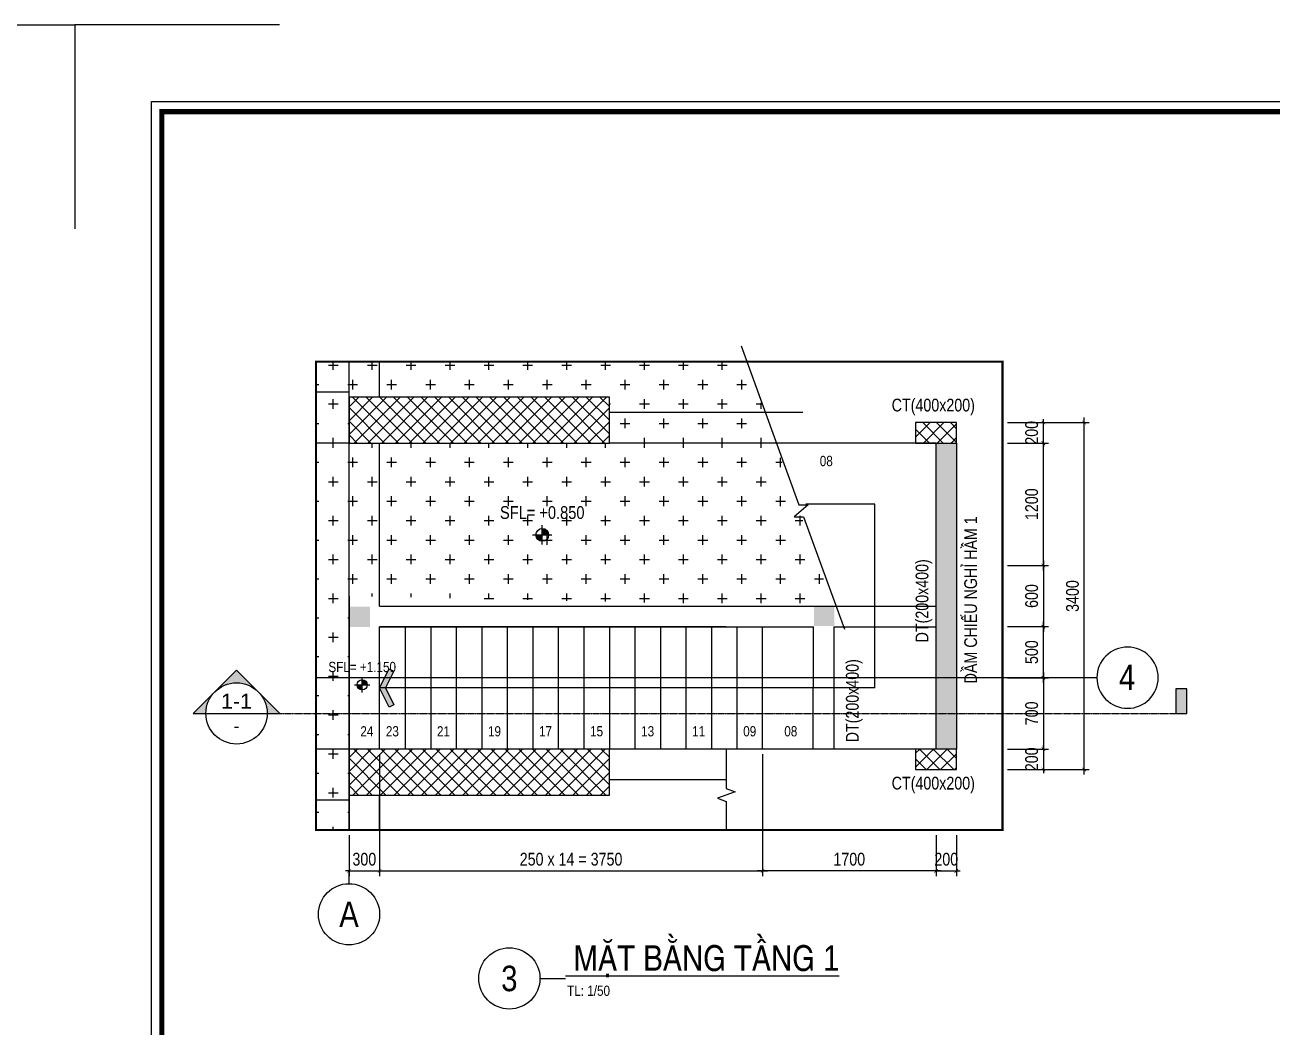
# Model space of a CAD drawing. Header units: millimetres. Extents: x 379264 to 1158416, y -283062 to 356890.
# Drawn here: x 735440 to 747655, y -11275 to -1452 of the extents above; entities that cross this region are included whole.
import ezdxf
from ezdxf.enums import TextEntityAlignment as Align

# ---------------------------------------------------------------- set-up
doc = ezdxf.new("R2010")
doc.units = ezdxf.units.MM
for name, pattern in [('BLOCK A - CHI TIET THANG 3$0$$0$HIDDEN', [0.375, 0.25, -0.125]), ('BLOCK A - CHI TIET THANG 3$0$HIDDEN', [0.375, 0.25, -0.125]), ('CENTER', [2, 1.25, -0.25, 0.25, -0.25]), ('CHG_XX_Damsan_Ham 2$0$CHG_XX_Damsan_Ham 2$0$HIDDEN', [0.375, 0.25, -0.125]), ('HIDDEN', [9.525, 6.35, -3.175])]:
    doc.linetypes.add(name, pattern=pattern)
for name, color, linetype in [('01PM. TEXT A', 3, 'Continuous'), ('02PM. TEXT B', 4, 'Continuous'), ('03PM. TEXT C', 1, 'Continuous'), ('04PM. THIN', 7, 'Continuous'), ('05PM. FRAME', 4, 'Continuous'), ('06PM. HIDDEN', 4, 'HIDDEN'), ('07PM. WACO', 6, 'Continuous'), ('11PM. DIM', 2, 'Continuous'), ('12PM. GRID', 8, 'CENTER'), ('13PM. HATCH', 8, 'Continuous'), ('BLOCK A - CHI TIET THANG 3$0$Ky hieu Truc', 1, 'Continuous'), ('BLOCK A - CHI TIET THANG 3$0$Number Step', 94, 'Continuous'), ('MB_Cot tang 1$0$Concrete Line', 6, 'Continuous')]:
    doc.layers.add(name, color=color, linetype=linetype)
doc.layers.add('CHG_XX_Damsan_Ham 2$0$CHG_XX_Damsan_Ham 2$0$DMo', color=9, linetype='CHG_XX_Damsan_Ham 2$0$CHG_XX_Damsan_Ham 2$0$HIDDEN', lineweight=9)
doc.layers.add('COT', color=5, linetype='Continuous', lineweight=13)
doc.styles.add('[PMDC2013]STYLE', font='arial.ttf', dxfattribs={"width": 0.8})
doc.styles.add('BLOCK A - CHI TIET THANG 3$0$$0$Title Block Bold', font='VHELVEB_0.TTF')
doc.styles.add('BLOCK A - CHI TIET THANG 3$0$VNI-HelveC', font='VHELVCN_0.TTF')
doc.styles.add('BLOCK A - CHI TIET THANG 3$0$VNI-HelveCB', font='VHELVCB_0.TTF')
doc.dimstyles.new('BLOCK A - CHI TIET THANG 1$0$Dim 50 (A1-A2)', dxfattribs={"dimscale": 50, "dimtxt": 2.5, "dimasz": 0.7, "dimexe": 1, "dimexo": 1, "dimgap": 1, "dimtad": 1, "dimdec": 0, "dimzin": 12, "dimdsep": 46, "dimtxsty": '[PMDC2013]STYLE', "dimblk": 'ARCHTICK', "dimcen": 0, "dimdle": 1, "dimclrd": 2, "dimclre": 2, "dimclrt": 4, "dimadec": 0, "dimazin": 0, "dimtfac": 1, "dimtdec": 0, "dimtix": 1, "dimtmove": 2, "dimatfit": 3, "dimldrblk": 'ARCHTICK', "dimfxl": 1, "dimtolj": 1, "dimtzin": 0, "dimarcsym": 0})
pattern_1 = [(45, (722313.935, -21550.71), (-67.35192, 67.35192), []), (135, (722313.935, -21550.71), (-67.35192, -67.35192), [])]

# ---------------------------------------------------------------- blocks, each defined once
blk = doc.blocks.new('CHG_XX_Khung ten')
blk.add_lwpolyline([(15, 579), (826, 579), (826, 15), (15, 15)], close=True)
at = {"color": 4, "linetype": 'Continuous', "const_width": 1}
blk.add_lwpolyline([(17, 577), (824, 577), (824, 17), (17, 17)], close=True, dxfattribs=at)
at = {"layer": 'Defpoints', "color": 1, "ltscale": 2}
for points in [[(40.06, 594), (0, 594), (0, 554)], [(800.94, 594), (841, 594), (841, 554)]]:
    blk.add_lwpolyline(points, dxfattribs=at)
blk = doc.blocks.new('MB Ham 2$0$Arrow 60')
at = {"linetype": 'ByBlock', "lineweight": -2}
h = blk.add_hatch(color=0, dxfattribs=at)
h.paths.add_polyline_path([(1.88, 0.94), (1.65, 1.38), (0, 0.56), (-1.65, 1.38), (-1.88, 0.94), (0, 0)], flags=17)
h.paths.add_polyline_path([(1.65, 1.38), (1.88, 0.94), (0, 0), (-1.88, 0.94), (-1.65, 1.38), (0, 0.56)])
blk.add_hatch(color=0, dxfattribs=at).paths.add_polyline_path([(1.65, 1.38), (1.88, 0.94), (0, 0), (-1.88, 0.94), (-1.65, 1.38), (0, 0.56)])
at = {"color": 0, "linetype": 'ByBlock', "lineweight": -2}
blk.add_lwpolyline([(1.65, 1.38), (1.88, 0.94), (0, 0), (-1.88, 0.94), (-1.65, 1.38), (0, 0.56)], close=True, dxfattribs=at)
blk = doc.blocks.new('*U582')
at = {"layer": '13PM. HATCH'}
h = blk.add_hatch(dxfattribs=at)
h.set_pattern_fill('ANSI37', color=256, scale=30, style=0)
h.set_pattern_definition([(45, (2050, -350), (-67.352, 67.352), []), (135, (2050, -350), (-67.352, -67.352), [])])
h.paths.add_polyline_path([(-250, 50), (-250, -400), (2300, -400), (2300, 50)])
at = {"layer": '07PM. WACO'}
blk.add_lwpolyline([(-250, 50), (-250, -400), (2300, -400), (2300, 50)], close=True, dxfattribs=at)
blk = doc.blocks.new('*U583')
at = {"layer": '13PM. HATCH'}
h = blk.add_hatch(dxfattribs=at)
h.set_pattern_fill('ANSI37', color=256, scale=30, style=0)
h.set_pattern_definition([(45, (2050, -150), (-67.352, 67.352), []), (135, (2050, -150), (-67.352, -67.352), [])])
h.paths.add_polyline_path([(-250, 150), (-250, -300), (2300, -300), (2300, 150)])
at = {"layer": '07PM. WACO'}
blk.add_lwpolyline([(-250, 150), (-250, -300), (2300, -300), (2300, 150)], close=True, dxfattribs=at)
blk = doc.blocks.new('BLOCK A - CHI TIET THANG 3$0$HTT-Grid')
at = {"layer": '05PM. FRAME', "linetype": 'ByBlock', "lineweight": -2}
blk.add_line((0, -2.5), (0, 0), dxfattribs=at)
blk.add_circle((0, -8.5), 6, dxfattribs=at)
at = {"layer": '03PM. TEXT C', "linetype": 'ByBlock', "lineweight": -2, "style": 'BLOCK A - CHI TIET THANG 3$0$VNI-HelveC'}
blk.add_attdef('GRID', text='', height=5, dxfattribs=at).set_placement((0, -8.5), align=Align.MIDDLE)
blk = doc.blocks.new('_ArchTick')
at = {"color": 0, "linetype": 'ByBlock', "const_width": 0.15}
blk.add_lwpolyline([(-0.5, -0.5), (0.5, 0.5)], dxfattribs=at)
blk = doc.blocks.new('*D584')
at = {"layer": '11PM. DIM', "color": 2, "lineweight": -2, "transparency": 16777216}
for p, q in [((745415, -7800), (745415, -8600)), ((745065, -7850), (745465, -7850)), ((745065, -8550), (745465, -8550))]:
    blk.add_line(p, q, dxfattribs=at)
at = {"layer": 'Defpoints', "color": 0, "transparency": 16777216}
for p in [(745015, -7850), (745015, -8550), (745415, -8550)]:
    blk.add_point(p, dxfattribs=at)
at = {"layer": '11PM. DIM', "color": 2, "lineweight": -2, "transparency": 16777216, "xscale": 35, "yscale": 35, "zscale": 35}
for p, rotation in [((745415, -7850), 90), ((745415, -8550), 270)]:
    blk.add_blockref('_ArchTick', p, dxfattribs=dict(at, rotation=rotation))
at = {"layer": '11PM. DIM', "color": 4, "transparency": 16777216, "insert": (745301, -8200), "char_height": 125, "attachment_point": 5, "rotation": 90, "style": '[PMDC2013]STYLE'}
blk.add_mtext('\\A1;700', dxfattribs=at)
blk = doc.blocks.new('*D585')
at = {"layer": '11PM. DIM', "color": 2, "lineweight": -2, "transparency": 16777216}
for p, q in [((745065, -8550), (745465, -8550)), ((745415, -8550), (745415, -8515)), ((745415, -8550), (745415, -8750)), ((745065, -8750), (745465, -8750)), ((745415, -8750), (745415, -8785))]:
    blk.add_line(p, q, dxfattribs=at)
at = {"layer": 'Defpoints', "color": 0, "transparency": 16777216}
for p in [(745015, -8550), (745015, -8750), (745415, -8750)]:
    blk.add_point(p, dxfattribs=at)
at = {"layer": '11PM. DIM', "color": 2, "lineweight": -2, "transparency": 16777216, "xscale": 35, "yscale": 35, "zscale": 35}
for p, rotation in [((745415, -8550), 270), ((745415, -8750), 90)]:
    blk.add_blockref('_ArchTick', p, dxfattribs=dict(at, rotation=rotation))
at = {"layer": '11PM. DIM', "color": 4, "transparency": 16777216, "insert": (745301, -8650), "char_height": 125, "attachment_point": 5, "rotation": 90, "style": '[PMDC2013]STYLE'}
blk.add_mtext('\\A1;200', dxfattribs=at)
blk = doc.blocks.new('*D586')
at = {"layer": '11PM. DIM', "color": 2, "lineweight": -2, "transparency": 16777216}
for p, q in [((745065, -5550), (745465, -5550)), ((745415, -6800), (745415, -5500)), ((745065, -6750), (745465, -6750))]:
    blk.add_line(p, q, dxfattribs=at)
at = {"layer": 'Defpoints', "color": 0, "transparency": 16777216}
for p in [(745015, -5550), (745415, -5550), (745015, -6750)]:
    blk.add_point(p, dxfattribs=at)
at = {"layer": '11PM. DIM', "color": 2, "lineweight": -2, "transparency": 16777216, "xscale": 35, "yscale": 35, "zscale": 35}
for p, rotation in [((745415, -5550), 90), ((745415, -6750), 270)]:
    blk.add_blockref('_ArchTick', p, dxfattribs=dict(at, rotation=rotation))
at = {"layer": '11PM. DIM', "color": 4, "transparency": 16777216, "insert": (745301, -6150), "char_height": 125, "attachment_point": 5, "rotation": 90, "style": '[PMDC2013]STYLE'}
blk.add_mtext('\\A1;1200', dxfattribs=at)
blk = doc.blocks.new('*D587')
at = {"layer": '11PM. DIM', "color": 2, "lineweight": -2, "transparency": 16777216}
for p, q in [((745065, -5350), (745465, -5350)), ((745415, -5350), (745415, -5315)), ((745415, -5550), (745415, -5350)), ((745065, -5550), (745465, -5550)), ((745415, -5550), (745415, -5585))]:
    blk.add_line(p, q, dxfattribs=at)
at = {"layer": 'Defpoints', "color": 0, "transparency": 16777216}
for p in [(745015, -5350), (745415, -5350), (745015, -5550)]:
    blk.add_point(p, dxfattribs=at)
at = {"layer": '11PM. DIM', "color": 2, "lineweight": -2, "transparency": 16777216, "xscale": 35, "yscale": 35, "zscale": 35}
for p, rotation in [((745415, -5350), 270), ((745415, -5550), 90)]:
    blk.add_blockref('_ArchTick', p, dxfattribs=dict(at, rotation=rotation))
at = {"layer": '11PM. DIM', "color": 4, "transparency": 16777216, "insert": (745301, -5450), "char_height": 125, "attachment_point": 5, "rotation": 90, "style": '[PMDC2013]STYLE'}
blk.add_mtext('\\A1;200', dxfattribs=at)
blk = doc.blocks.new('*D588')
at = {"layer": '11PM. DIM', "color": 2, "lineweight": -2, "transparency": 16777216}
for p, q in [((745065, -5350), (745865, -5350)), ((745815, -8800), (745815, -5300)), ((745065, -8750), (745865, -8750))]:
    blk.add_line(p, q, dxfattribs=at)
at = {"layer": 'Defpoints', "color": 0, "transparency": 16777216}
for p in [(745015, -5350), (745815, -5350), (745015, -8750)]:
    blk.add_point(p, dxfattribs=at)
at = {"layer": '11PM. DIM', "color": 2, "lineweight": -2, "transparency": 16777216, "xscale": 35, "yscale": 35, "zscale": 35}
for p, rotation in [((745815, -5350), 90), ((745815, -8750), 270)]:
    blk.add_blockref('_ArchTick', p, dxfattribs=dict(at, rotation=rotation))
at = {"layer": '11PM. DIM', "color": 4, "transparency": 16777216, "insert": (745701, -7050), "char_height": 125, "attachment_point": 5, "rotation": 90, "style": '[PMDC2013]STYLE'}
blk.add_mtext('\\A1;3400', dxfattribs=at)
blk = doc.blocks.new('*U547')
h = blk.add_hatch(color=256)
edge = h.paths.add_edge_path()
edge.add_line((600, 0), (849, 0))
edge.add_line((849, 0), (0, 849))
edge.add_line((0, 849), (-849, 0))
edge.add_line((-849, 0), (-600, 0))
edge.add_arc((0, 0), 600, 0, 180, ccw=False)
blk.add_hatch(color=256).paths.add_polyline_path([(18615, 480), (18401, 480), (18401, 0), (18615, 0)])
blk.add_line((-600, 0), (600, 0))
at = {"linetype": 'BLOCK A - CHI TIET THANG 3$0$$0$HIDDEN', "ltscale": 10}
blk.add_line((600, 0), (18615, 0), dxfattribs=at)
blk.add_lwpolyline([(600, 0), (849, 0), (0, 849), (-849, 0), (-600, 0, -1)], format="xyb", close=True)
blk.add_lwpolyline([(18615, 480), (18401, 480), (18401, 0), (18615, 0)], close=True)
blk.add_circle((0, 0), 600)
at = {"style": 'BLOCK A - CHI TIET THANG 3$0$$0$Title Block Bold', "flags": 8}
blk.add_attdef('VIEWNUMBER', text='', height=300, dxfattribs=at).set_placement((0, 0), align=Align.BOTTOM_CENTER)
blk.add_attdef('DRAWINGREFERENCE', text='', height=250, dxfattribs=at).set_placement((0, -120), align=Align.TOP_CENTER)
blk = doc.blocks.new('*D589')
at = {"layer": '11PM. DIM', "color": 2, "lineweight": -2, "transparency": 16777216}
for p, q in [((745415, -6700), (745415, -7400)), ((745065, -6750), (745465, -6750)), ((745065, -7350), (745465, -7350))]:
    blk.add_line(p, q, dxfattribs=at)
at = {"layer": 'Defpoints', "color": 0, "transparency": 16777216}
for p in [(745015, -6750), (745015, -7350), (745415, -7350)]:
    blk.add_point(p, dxfattribs=at)
at = {"layer": '11PM. DIM', "color": 2, "lineweight": -2, "transparency": 16777216, "xscale": 35, "yscale": 35, "zscale": 35}
for p, rotation in [((745415, -6750), 90), ((745415, -7350), 270)]:
    blk.add_blockref('_ArchTick', p, dxfattribs=dict(at, rotation=rotation))
at = {"layer": '11PM. DIM', "color": 4, "transparency": 16777216, "insert": (745301, -7050), "char_height": 125, "attachment_point": 5, "rotation": 90, "style": '[PMDC2013]STYLE'}
blk.add_mtext('\\A1;600', dxfattribs=at)
blk = doc.blocks.new('*D590')
at = {"layer": '11PM. DIM', "color": 2, "lineweight": -2, "transparency": 16777216}
for p, q in [((745415, -7900), (745415, -7300)), ((745065, -7350), (745465, -7350)), ((745065, -7850), (745465, -7850))]:
    blk.add_line(p, q, dxfattribs=at)
at = {"layer": 'Defpoints', "color": 0, "transparency": 16777216}
for p in [(745015, -7350), (745415, -7350), (745015, -7850)]:
    blk.add_point(p, dxfattribs=at)
at = {"layer": '11PM. DIM', "color": 2, "lineweight": -2, "transparency": 16777216, "xscale": 35, "yscale": 35, "zscale": 35}
for p, rotation in [((745415, -7350), 90), ((745415, -7850), 270)]:
    blk.add_blockref('_ArchTick', p, dxfattribs=dict(at, rotation=rotation))
at = {"layer": '11PM. DIM', "color": 4, "transparency": 16777216, "insert": (745301, -7600), "char_height": 125, "attachment_point": 5, "rotation": 90, "style": '[PMDC2013]STYLE'}
blk.add_mtext('\\A1;500', dxfattribs=at)
blk = doc.blocks.new('BLOCK A - CHI TIET THANG 3$0$Number Step')
at = {"color": 0, "linetype": 'ByBlock', "lineweight": -2, "style": 'BLOCK A - CHI TIET THANG 3$0$VNI-HelveCB'}
blk.add_attdef('TEXT', text='', height=2, dxfattribs=at).set_placement((0, 0), align=Align.MIDDLE)
blk = doc.blocks.new('*D591')
at = {"layer": '11PM. DIM', "color": 2, "lineweight": -2, "transparency": 16777216}
for p, q in [((738914, -8600), (738914, -9794)), ((738614, -9394), (738614, -9794)), ((738614, -9744), (738579, -9744)), ((738614, -9744), (738914, -9744)), ((738914, -9744), (738949, -9744))]:
    blk.add_line(p, q, dxfattribs=at)
at = {"layer": 'Defpoints', "color": 0, "transparency": 16777216}
for p in [(738914, -8550), (738614, -9344), (738914, -9744)]:
    blk.add_point(p, dxfattribs=at)
at = {"layer": '11PM. DIM', "color": 2, "lineweight": -2, "transparency": 16777216, "xscale": 35, "yscale": 35, "zscale": 35}
blk.add_blockref('_ArchTick', (738614, -9744), dxfattribs=at)
at = {"layer": '11PM. DIM', "color": 2, "lineweight": -2, "transparency": 16777216, "xscale": 35, "yscale": 35, "zscale": 35, "rotation": 180}
blk.add_blockref('_ArchTick', (738914, -9744), dxfattribs=at)
at = {"layer": '11PM. DIM', "color": 4, "transparency": 16777216, "insert": (738764, -9630), "char_height": 125, "attachment_point": 5, "style": '[PMDC2013]STYLE'}
blk.add_mtext('\\A1;300', dxfattribs=at)
blk = doc.blocks.new('*D592')
at = {"layer": '11PM. DIM', "color": 2, "lineweight": -2, "transparency": 16777216}
for p, q in [((742664, -8600), (742664, -9794)), ((738914, -9394), (738914, -9794)), ((738864, -9744), (742714, -9744))]:
    blk.add_line(p, q, dxfattribs=at)
at = {"layer": 'Defpoints', "color": 0, "transparency": 16777216}
for p in [(742664, -8550), (738914, -9344), (742664, -9744)]:
    blk.add_point(p, dxfattribs=at)
at = {"layer": '11PM. DIM', "color": 2, "lineweight": -2, "transparency": 16777216, "xscale": 35, "yscale": 35, "zscale": 35, "rotation": 180}
blk.add_blockref('_ArchTick', (738914, -9744), dxfattribs=at)
at = {"layer": '11PM. DIM', "color": 2, "lineweight": -2, "transparency": 16777216, "xscale": 35, "yscale": 35, "zscale": 35}
blk.add_blockref('_ArchTick', (742664, -9744), dxfattribs=at)
at = {"layer": '11PM. DIM', "color": 4, "transparency": 16777216, "insert": (740789, -9630), "char_height": 125, "attachment_point": 5, "style": '[PMDC2013]STYLE'}
blk.add_mtext('\\A1;250 x 14 = 3750', dxfattribs=at)
blk = doc.blocks.new('*D593')
at = {"layer": '11PM. DIM', "color": 2, "lineweight": -2, "transparency": 16777216}
for p, q in [((742664, -9394), (742664, -9794)), ((744364, -9394), (744364, -9794)), ((744414, -9744), (742614, -9744))]:
    blk.add_line(p, q, dxfattribs=at)
at = {"layer": 'Defpoints', "color": 0, "transparency": 16777216}
for p in [(742664, -9344), (744364, -9344), (742664, -9744)]:
    blk.add_point(p, dxfattribs=at)
at = {"layer": '11PM. DIM', "color": 2, "lineweight": -2, "transparency": 16777216, "xscale": 35, "yscale": 35, "zscale": 35, "rotation": 180}
blk.add_blockref('_ArchTick', (742664, -9744), dxfattribs=at)
at = {"layer": '11PM. DIM', "color": 2, "lineweight": -2, "transparency": 16777216, "xscale": 35, "yscale": 35, "zscale": 35}
blk.add_blockref('_ArchTick', (744364, -9744), dxfattribs=at)
at = {"layer": '11PM. DIM', "color": 4, "transparency": 16777216, "insert": (743514, -9630), "char_height": 125, "attachment_point": 5, "style": '[PMDC2013]STYLE'}
blk.add_mtext('\\A1;1700', dxfattribs=at)
blk = doc.blocks.new('*D594')
at = {"layer": '11PM. DIM', "color": 2, "lineweight": -2, "transparency": 16777216}
for p, q in [((744364, -9394), (744364, -9794)), ((744564, -9394), (744564, -9794)), ((744364, -9744), (744329, -9744)), ((744364, -9744), (744564, -9744)), ((744564, -9744), (744599, -9744))]:
    blk.add_line(p, q, dxfattribs=at)
at = {"layer": 'Defpoints', "color": 0, "transparency": 16777216}
for p in [(744364, -9344), (744564, -9344), (744564, -9744)]:
    blk.add_point(p, dxfattribs=at)
at = {"layer": '11PM. DIM', "color": 2, "lineweight": -2, "transparency": 16777216, "xscale": 35, "yscale": 35, "zscale": 35}
blk.add_blockref('_ArchTick', (744364, -9744), dxfattribs=at)
at = {"layer": '11PM. DIM', "color": 2, "lineweight": -2, "transparency": 16777216, "xscale": 35, "yscale": 35, "zscale": 35, "rotation": 180}
blk.add_blockref('_ArchTick', (744564, -9744), dxfattribs=at)
at = {"layer": '11PM. DIM', "color": 4, "transparency": 16777216, "insert": (744464, -9630), "char_height": 125, "attachment_point": 5, "style": '[PMDC2013]STYLE'}
blk.add_mtext('\\A1;200', dxfattribs=at)
blk = doc.blocks.new('BLOCK A - CHI TIET THANG 3$0$13123123213')
at = {"linetype": 'ByBlock'}
h = blk.add_hatch(color=0, dxfattribs=at)
h.paths.add_polyline_path([(0, 1), (0, 0), (1, 0, 0.414214)])
h.paths.add_polyline_path([(0, 0), (-1, 0, 0.414214), (0, -1)])
at = {"color": 0, "linetype": 'ByBlock'}
for p, q in [((-1.5, 0), (1.5, 0)), ((0, -1.5), (0, 1.5))]:
    blk.add_line(p, q, dxfattribs=at)
blk.add_circle((0, 0), 1, dxfattribs=at)
at = {"color": 0, "linetype": 'ByBlock', "lineweight": -2, "style": 'BLOCK A - CHI TIET THANG 3$0$VNI-HelveC'}
for tag, p in [('TEXT1', (0, 10.5)), ('TEXT2', (0, 7)), ('TEXT3', (0, 3.5))]:
    blk.add_attdef(tag, text='', height=2, dxfattribs=at).set_placement(p, align=Align.MIDDLE_CENTER)
blk = doc.blocks.new('BLOCK A - CHI TIET THANG 3$0$HTT-Title')
at = {"lineweight": -2}
blk.add_line((6, 0), (11, 0), dxfattribs=at)
at = {"linetype": 'ByBlock', "lineweight": -2}
blk.add_circle((0, 0), 6, dxfattribs=at)
at = {"linetype": 'ByBlock', "lineweight": -2, "style": 'BLOCK A - CHI TIET THANG 3$0$VNI-HelveCB'}
blk.add_attdef('DWG.NAME', text='', height=5, dxfattribs=at).set_placement((11, 0), align=Align.BOTTOM_LEFT)
blk.add_attdef('NUMBER', text='', height=5, dxfattribs=at).set_placement((0, 0), align=Align.MIDDLE_CENTER)
at = {"linetype": 'ByBlock', "lineweight": -2, "style": 'BLOCK A - CHI TIET THANG 3$0$VNI-HelveC'}
blk.add_attdef('SCALE', text='', height=2, dxfattribs=at).set_placement((11.32, -1.41), align=Align.TOP_LEFT)

msp = doc.modelspace()

# ---------------------------------------------------------------- block references
at = {"layer": '04PM. THIN', "xscale": 50, "yscale": 50, "zscale": 50}
msp.add_blockref('CHG_XX_Khung ten', (693879.92, -31152.33), dxfattribs=at)

# ---------------------------------------------------------------- next in the draw order: block references
msp.add_blockref('CHG_XX_Khung ten', (735929.92, -31152.33), dxfattribs=at)

# ---------------------------------------------------------------- next in the draw order: hatches: boundary and pattern name
at = {"layer": '13PM. HATCH'}
h = msp.add_hatch(dxfattribs=at)
h.set_pattern_fill('CROSS', color=256, scale=30)
h.set_pattern_definition([(0, (699169.4, -21550.71), (190.5, 190.5), [95.25, -285.75]), (90, (699217.02, -21598.34), (-190.5, 190.5), [95.25, -285.75])])
h.paths.add_polyline_path([(742514.31, -4766.56), (743356.64, -7154.84), (738613.95, -7048.33), (738613.95, -9344.23), (738291.46, -9344.23), (738291.46, -4752.43)])
h.paths.add_polyline_path([(738613.95, -5100.32), (741163.95, -5100.32), (741163.95, -5550.32), (738613.95, -5550.32)], flags=16)
h = msp.add_hatch(dxfattribs=at)
h.set_pattern_fill('ANSI37', color=256, scale=30, style=0)
h.set_pattern_definition(pattern_1)
h.paths.add_polyline_path([(744163.95, -5350.32), (744163.95, -5550.32), (744563.95, -5550.32), (744563.95, -5350.32)])
h = msp.add_hatch(dxfattribs=at)
h.set_pattern_fill('AR-SAND', color=256, scale=1.5, angle=45, style=0)
h.set_pattern_definition([(82.5, (589988.453, -1391.16), (-53.607202, 50.213023), [0, -57.912, 0, -64.77, 0, -61.9125]), (52.5, (589988.45, -1391.16), (-28.35164, 123.70993), [0, -31.242, 0, -52.197, 0, -20.0025]), (12.5, (589955.316, -1424.296), (83.744974, 84.049847), [0, -19.05, 0, -68.58, 0, -89.535]), (2.5, (589955.32, -1424.3), (57.342166, 104.63262), [0, -9.525, 0, -44.958, 0, -51.435])])
h.paths.add_polyline_path([(744363.95, -8550.32), (744363.95, -5550.32), (744563.95, -5550.32), (744563.95, -8550.32)])
h = msp.add_hatch(dxfattribs=at)
h.set_pattern_fill('ANSI37', color=256, scale=30, style=0)
h.set_pattern_definition(pattern_1)
h.paths.add_polyline_path([(744163.95, -8550.32), (744163.95, -8750.32), (744563.95, -8750.32), (744563.95, -8550.32)])

# ---------------------------------------------------------------- next in the draw order: linework, layer by layer
at = {"linetype": 'BLOCK A - CHI TIET THANG 3$0$HIDDEN', "ltscale": 10, "const_width": 20}
msp.add_lwpolyline([(745014.82, -9344.23), (738291.46, -9344.23), (738291.46, -4752.43), (745014.82, -4752.43)], close=True, dxfattribs=at)
at = {"layer": '05PM. FRAME', "ltscale": 0.25}
for p, q in [((744363.95, -5550.32), (743057.86, -5550.32)), ((744563.95, -5550.32), (744563.95, -8550.32)), ((738613.95, -7050.32), (738613.95, -9344.23)), ((742309.79, -7350.32), (738913.95, -7350.32)), ((738913.95, -7350.32), (743163.83, -7350.32)), ((742663.95, -8550.32), (742663.95, -7350.32)), ((743160.07, -8550.32), (743163.83, -7350.32)), ((744363.95, -8550.32), (738913.95, -8550.32))]:
    msp.add_line(p, q, dxfattribs=at)
for points in [[(742454.73, -4597.35), (743021.58, -6154.76), (743112.95, -6154.76), (742972.97, -6272.23), (743064.34, -6272.23), (743465.97, -7375.7)], [(742309.79, -8550.32), (742309.79, -8937.26), (742395.65, -8968.51), (742223.93, -9031.01), (742309.79, -9062.26), (742309.79, -9344.23)]]:
    msp.add_lwpolyline(points, dxfattribs=at)
at = {"layer": '06PM. HIDDEN', "linetype": 'HIDDEN', "ltscale": 0.25}
for p, q in [((738613.95, -5050.32), (738613.95, -4752.43)), ((738913.95, -5100.32), (738913.95, -4752.43)), ((738613.95, -5050.32), (738291.46, -5050.32)), ((743057.86, -5250.32), (741163.95, -5250.32)), ((738613.95, -5550.32), (738291.46, -5550.32)), ((738613.95, -8550.32), (738613.95, -5550.32)), ((738913.95, -7150.33), (738913.95, -5550.32)), ((743057.86, -5550.32), (741163.95, -5550.32)), ((744363.95, -8550.32), (744363.95, -5550.32)), ((738913.95, -7150.33), (744363.95, -7150.48)), ((738913.95, -8550.32), (738913.95, -7350.32)), ((743363.95, -7350.32), (743363.95, -8550.32)), ((743363.95, -7350.32), (744363.95, -7350.32)), ((738613.95, -8550.32), (738291.46, -8550.32)), ((742309.79, -8850.32), (741163.95, -8850.32)), ((738913.95, -9344.23), (738913.95, -9000.32)), ((738613.95, -9050.32), (738291.46, -9050.32)), ((738613.95, -9344.23), (738613.95, -9050.32))]:
    msp.add_line(p, q, dxfattribs=at)
at = {"layer": '07PM. WACO'}
for points in [[(744163.95, -5350.32), (744163.95, -5550.32), (744563.95, -5550.32), (744563.95, -5350.32)], [(744163.95, -8550.32), (744163.95, -8750.32), (744563.95, -8750.32), (744563.95, -8550.32)]]:
    msp.add_lwpolyline(points, close=True, dxfattribs=at)
at = {"layer": '12PM. GRID', "ltscale": 3}
for p, q in [((738613.95, -9344.23), (738613.95, -4752.43)), ((745814.82, -7850.32), (738291.46, -7850.32))]:
    msp.add_line(p, q, dxfattribs=at)
at = {"layer": '13PM. HATCH'}
for p, q in [((743763.95, -6150.32), (743087.47, -6150.32)), ((743763.95, -7950.32), (743763.95, -6150.32)), ((739163.95, -7350.32), (739163.95, -8550.32)), ((739413.95, -7350.32), (739413.95, -8550.32)), ((739663.95, -7350.32), (739663.95, -8550.32)), ((739913.95, -7350.32), (739913.95, -8550.32)), ((740163.95, -7350.32), (740163.95, -8550.32)), ((740413.95, -7350.32), (740413.95, -8550.32)), ((740663.95, -7350.32), (740663.95, -8550.32)), ((740913.95, -7350.32), (740913.95, -8550.32)), ((741163.95, -7350.32), (741163.95, -8550.32)), ((741413.95, -7350.32), (741413.95, -8550.32)), ((741663.95, -7350.32), (741663.95, -8550.32)), ((741913.95, -7350.32), (741913.95, -8550.32)), ((742163.95, -7350.32), (742163.95, -8550.32)), ((742413.95, -7350.32), (742413.95, -8550.32)), ((743763.95, -7950.32), (738913.95, -7950.32))]:
    msp.add_line(p, q, dxfattribs=at)
at = {"layer": 'CHG_XX_Damsan_Ham 2$0$CHG_XX_Damsan_Ham 2$0$DMo', "ltscale": 1400}
for p, q in [((738613.95, -5050.32), (738613.95, -4752.43)), ((738613.95, -5050.32), (738613.95, -4752.43)), ((738613.95, -9085.99), (738613.95, -9050.32))]:
    msp.add_line(p, q, dxfattribs=at)
at = {"layer": 'COT'}
for points in [[(738819.4, -7152.87), (738619.4, -7152.87), (738819.4, -7352.87), (738619.4, -7352.87)], [(743369.09, -7144.62), (743169.09, -7144.62), (743369.09, -7344.62), (743169.09, -7344.62)]]:
    msp.add_solid(points, dxfattribs=at)

# ---------------------------------------------------------------- next in the draw order: block references
at = {"layer": '01PM. TEXT A'}
ref = msp.add_blockref('BLOCK A - CHI TIET THANG 3$0$HTT-Title', (740184.51, -10797.83), dxfattribs=dict(at, xscale=50, yscale=50, zscale=50))
ref.add_attrib('NUMBER', '3', dxfattribs={"layer": '0', "color": 0, "linetype": 'ByBlock', "lineweight": -2, "height": 250, "style": 'BLOCK A - CHI TIET THANG 3$0$VNI-HelveCB'}).set_placement((740184.51, -10797.83), align=Align.MIDDLE_CENTER)
ref.add_attrib('DWG.NAME', '%%u MAËT BAÈNG TAÀNG 1', dxfattribs={"layer": '0', "color": 3, "linetype": 'ByBlock', "lineweight": -2, "height": 250, "style": 'BLOCK A - CHI TIET THANG 3$0$VNI-HelveCB'}).set_placement((740734.51, -10797.83), align=Align.BOTTOM_LEFT)
ref.add_attrib('SCALE', 'TL: 1/50', dxfattribs={"layer": '0', "color": 0, "linetype": 'ByBlock', "lineweight": -2, "height": 100, "style": 'BLOCK A - CHI TIET THANG 3$0$VNI-HelveC'}).set_placement((740750.28, -10868.52), align=Align.TOP_LEFT)
at = {"layer": '02PM. TEXT B'}
ref = msp.add_blockref('BLOCK A - CHI TIET THANG 3$0$13123123213', (740506.52, -6450.26), dxfattribs=dict(at, xscale=62.5, yscale=62.5, zscale=62.5))
ref.add_attrib('TEXT3', 'SFL= +0.850', dxfattribs={"layer": '0', "color": 0, "linetype": 'ByBlock', "lineweight": -2, "height": 125, "style": 'BLOCK A - CHI TIET THANG 3$0$VNI-HelveC'}).set_placement((740506.52, -6231.51), align=Align.MIDDLE_CENTER)
ref = msp.add_blockref('BLOCK A - CHI TIET THANG 3$0$13123123213', (738743.07, -7920.28), dxfattribs=dict(at, xscale=50, yscale=50, zscale=50))
ref.add_attrib('TEXT3', 'SFL= +1.150', dxfattribs={"layer": '0', "color": 0, "linetype": 'ByBlock', "lineweight": -2, "height": 100, "style": 'BLOCK A - CHI TIET THANG 3$0$VNI-HelveC'}).set_placement((738743.07, -7745.28), align=Align.MIDDLE_CENTER)
at = {"layer": '07PM. WACO'}
ref = msp.add_blockref('*U547', (737512.32, -8200.32), dxfattribs=dict(at, xscale=0.5, yscale=0.5, zscale=0.5))
ref.add_attrib('VIEWNUMBER', '1-1', dxfattribs={"layer": '0', "height": 150, "style": 'BLOCK A - CHI TIET THANG 3$0$$0$Title Block Bold'}).set_placement((737512.32, -8200.32), align=Align.BOTTOM_CENTER)
ref.add_attrib('DRAWINGREFERENCE', '-', dxfattribs={"layer": '0', "height": 125, "style": 'BLOCK A - CHI TIET THANG 3$0$$0$Title Block Bold'}).set_placement((737512.32, -8260.32), align=Align.TOP_CENTER)
at = {"layer": '13PM. HATCH', "xscale": 100, "yscale": 100, "zscale": 100, "rotation": 270}
msp.add_blockref('MB Ham 2$0$Arrow 60', (738913.95, -7950.32), dxfattribs=at)
at = {"layer": 'BLOCK A - CHI TIET THANG 3$0$Ky hieu Truc'}
ref = msp.add_blockref('BLOCK A - CHI TIET THANG 3$0$HTT-Grid', (745814.82, -7850.32), dxfattribs=dict(at, xscale=-50, yscale=50, zscale=50, rotation=90))
ref.add_attrib('GRID', '4', dxfattribs={"layer": '0', "linetype": 'ByBlock', "lineweight": -2, "height": 250, "style": 'BLOCK A - CHI TIET THANG 3$0$VNI-HelveC'}).set_placement((746235.48, -7845.99), align=Align.MIDDLE)
ref = msp.add_blockref('BLOCK A - CHI TIET THANG 3$0$HTT-Grid', (738613.95, -9744.23), dxfattribs=dict(at, xscale=50, yscale=50, zscale=50))
ref.add_attrib('GRID', 'A', dxfattribs={"layer": '0', "linetype": 'ByBlock', "lineweight": -2, "height": 250, "style": 'BLOCK A - CHI TIET THANG 3$0$VNI-HelveC'}).set_placement((738613.95, -10169.23), align=Align.MIDDLE)
at = {"layer": 'BLOCK A - CHI TIET THANG 3$0$Number Step', "xscale": 50, "yscale": 50, "zscale": 50}
msp.add_blockref('BLOCK A - CHI TIET THANG 3$0$Number Step', (743288.95, -5726.36), dxfattribs=at).add_auto_attribs({'TEXT': '08'})
at = {"layer": 'BLOCK A - CHI TIET THANG 3$0$Number Step'}
ref = msp.add_blockref('BLOCK A - CHI TIET THANG 3$0$Number Step', (738788.95, -8375.32), dxfattribs=dict(at, xscale=-50, yscale=50, zscale=50, rotation=180))
ref.add_attrib('TEXT', '24', dxfattribs={"layer": '0', "color": 0, "linetype": 'ByBlock', "lineweight": -2, "height": 100, "style": 'BLOCK A - CHI TIET THANG 3$0$VNI-HelveCB'}).set_placement((738788.95, -8375.32), align=Align.MIDDLE)
ref = msp.add_blockref('BLOCK A - CHI TIET THANG 3$0$Number Step', (739038.95, -8375.32), dxfattribs=dict(at, xscale=-50, yscale=50, zscale=50, rotation=180))
ref.add_attrib('TEXT', '23', dxfattribs={"layer": '0', "color": 0, "linetype": 'ByBlock', "lineweight": -2, "height": 100, "style": 'BLOCK A - CHI TIET THANG 3$0$VNI-HelveCB'}).set_placement((739038.95, -8375.32), align=Align.MIDDLE)
ref = msp.add_blockref('BLOCK A - CHI TIET THANG 3$0$Number Step', (739538.95, -8375.32), dxfattribs=dict(at, xscale=-50, yscale=50, zscale=50, rotation=180))
ref.add_attrib('TEXT', '21', dxfattribs={"layer": '0', "color": 0, "linetype": 'ByBlock', "lineweight": -2, "height": 100, "style": 'BLOCK A - CHI TIET THANG 3$0$VNI-HelveCB'}).set_placement((739538.95, -8375.32), align=Align.MIDDLE)
ref = msp.add_blockref('BLOCK A - CHI TIET THANG 3$0$Number Step', (740038.95, -8375.32), dxfattribs=dict(at, xscale=-50, yscale=50, zscale=50, rotation=180))
ref.add_attrib('TEXT', '19', dxfattribs={"layer": '0', "color": 0, "linetype": 'ByBlock', "lineweight": -2, "height": 100, "style": 'BLOCK A - CHI TIET THANG 3$0$VNI-HelveCB'}).set_placement((740038.95, -8375.32), align=Align.MIDDLE)
ref = msp.add_blockref('BLOCK A - CHI TIET THANG 3$0$Number Step', (740538.95, -8375.32), dxfattribs=dict(at, xscale=-50, yscale=50, zscale=50, rotation=180))
ref.add_attrib('TEXT', '17', dxfattribs={"layer": '0', "color": 0, "linetype": 'ByBlock', "lineweight": -2, "height": 100, "style": 'BLOCK A - CHI TIET THANG 3$0$VNI-HelveCB'}).set_placement((740538.95, -8375.32), align=Align.MIDDLE)
ref = msp.add_blockref('BLOCK A - CHI TIET THANG 3$0$Number Step', (741038.95, -8375.32), dxfattribs=dict(at, xscale=-50, yscale=50, zscale=50, rotation=180))
ref.add_attrib('TEXT', '15', dxfattribs={"layer": '0', "color": 0, "linetype": 'ByBlock', "lineweight": -2, "height": 100, "style": 'BLOCK A - CHI TIET THANG 3$0$VNI-HelveCB'}).set_placement((741038.95, -8375.32), align=Align.MIDDLE)
ref = msp.add_blockref('BLOCK A - CHI TIET THANG 3$0$Number Step', (741538.95, -8375.32), dxfattribs=dict(at, xscale=-50, yscale=50, zscale=50, rotation=180))
ref.add_attrib('TEXT', '13', dxfattribs={"layer": '0', "color": 0, "linetype": 'ByBlock', "lineweight": -2, "height": 100, "style": 'BLOCK A - CHI TIET THANG 3$0$VNI-HelveCB'}).set_placement((741538.95, -8375.32), align=Align.MIDDLE)
ref = msp.add_blockref('BLOCK A - CHI TIET THANG 3$0$Number Step', (742038.95, -8375.32), dxfattribs=dict(at, xscale=-50, yscale=50, zscale=50, rotation=180))
ref.add_attrib('TEXT', '11', dxfattribs={"layer": '0', "color": 0, "linetype": 'ByBlock', "lineweight": -2, "height": 100, "style": 'BLOCK A - CHI TIET THANG 3$0$VNI-HelveCB'}).set_placement((742038.95, -8375.32), align=Align.MIDDLE)
ref = msp.add_blockref('BLOCK A - CHI TIET THANG 3$0$Number Step', (742538.95, -8375.32), dxfattribs=dict(at, xscale=-50, yscale=50, zscale=50, rotation=180))
ref.add_attrib('TEXT', '09', dxfattribs={"layer": '0', "color": 0, "linetype": 'ByBlock', "lineweight": -2, "height": 100, "style": 'BLOCK A - CHI TIET THANG 3$0$VNI-HelveCB'}).set_placement((742538.95, -8375.32), align=Align.MIDDLE)
ref = msp.add_blockref('BLOCK A - CHI TIET THANG 3$0$Number Step', (742941.41, -8375.32), dxfattribs=dict(at, xscale=-50, yscale=50, zscale=50, rotation=180))
ref.add_attrib('TEXT', '08', dxfattribs={"layer": '0', "color": 0, "linetype": 'ByBlock', "lineweight": -2, "height": 100, "style": 'BLOCK A - CHI TIET THANG 3$0$VNI-HelveCB'}).set_placement((742941.41, -8375.32), align=Align.MIDDLE)
at = {"layer": 'MB_Cot tang 1$0$Concrete Line'}
for name, p in [('*U582', (738863.95, -5150.32)), ('*U583', (738863.95, -8700.32))]:
    msp.add_blockref(name, p, dxfattribs=at)

# ---------------------------------------------------------------- next in the draw order: texts
at = {"layer": '01PM. TEXT A', "style": '[PMDC2013]STYLE', "width": 0.8}
for p in [(743929.48, -5240.84, -0.01), (743929.48, -8946.21, -0.01)]:
    msp.add_text('CT(400x200)', height=125, dxfattribs=at).set_placement(p)
for s, p in [('DẦM CHIẾU NGHỈ HẦM 1', (744765.46, -7905.82, -0.01)), ('DT(200x400)', (744289.02, -7504.36, -0.01)), ('DT(200x400)', (743606.42, -8483.69, -0.01))]:
    msp.add_text(s, height=125, rotation=90, dxfattribs=at).set_placement(p)

# ---------------------------------------------------------------- next in the draw order: dimensions: what is measured, and where the dimension line sits
at = {"layer": '11PM. DIM'}
for base, p1, p2, angle, picture, middle in [((745814.82, -5350.32), (745014.82, -8750.32), (745014.82, -5350.32), 90, '*D588', (745700.95, -7050.32)), ((745414.82, -5350.32), (745014.82, -5550.32), (745014.82, -5350.32), 90, '*D587', (745301, -5450.32)), ((745414.82, -5550.32), (745014.82, -6750.32), (745014.82, -5550.32), 90, '*D586', (745301, -6150.32)), ((745414.82, -7350.32), (745014.82, -6750.32), (745014.82, -7350.32), 270, '*D589', (745301, -7050.32)), ((745414.82, -7350.32), (745014.82, -7850.32), (745014.82, -7350.32), 90, '*D590', (745301, -7600.32)), ((745414.82, -8550.32), (745014.82, -7850.32), (745014.82, -8550.32), 90, '*D584', (745301, -8200.32)), ((745414.82, -8750.32), (745014.82, -8550.32), (745014.82, -8750.32), 90, '*D585', (745301, -8650.32)), ((742663.95, -9744.23), (744363.95, -9344.23), (742663.95, -9344.23), 180, '*D593', (743513.95, -9630.41))]:
    dim = msp.add_linear_dim(base=base, p1=p1, p2=p2, angle=angle, dimstyle='BLOCK A - CHI TIET THANG 1$0$Dim 50 (A1-A2)', dxfattribs=at)
    dim.commit()
    dim.dimension.update_dxf_attribs({"geometry": picture, "text_midpoint": middle})
for base, p1, p2, picture, middle in [((738913.95, -9744.23), (738613.95, -9344.23), (738913.95, -8550.32), '*D591', (738763.95, -9630.37)), ((744563.95, -9744.23), (744363.95, -9344.23), (744563.95, -9344.23), '*D594', (744463.95, -9630.41))]:
    dim = msp.add_linear_dim(base=base, p1=p1, p2=p2, dimstyle='BLOCK A - CHI TIET THANG 1$0$Dim 50 (A1-A2)', dxfattribs=at)
    dim.commit()
    dim.dimension.update_dxf_attribs({"geometry": picture, "text_midpoint": middle})
dim = msp.add_linear_dim(base=(742663.95, -9744.23), p1=(738913.95, -9344.23), p2=(742663.95, -8550.32), text='250 x 14 = <>', dimstyle='BLOCK A - CHI TIET THANG 1$0$Dim 50 (A1-A2)', dxfattribs=at)
dim.commit()
dim.dimension.update_dxf_attribs({"geometry": '*D592', "text_midpoint": (740788.95, -9630.37)})

doc.saveas('drawing.dxf')
